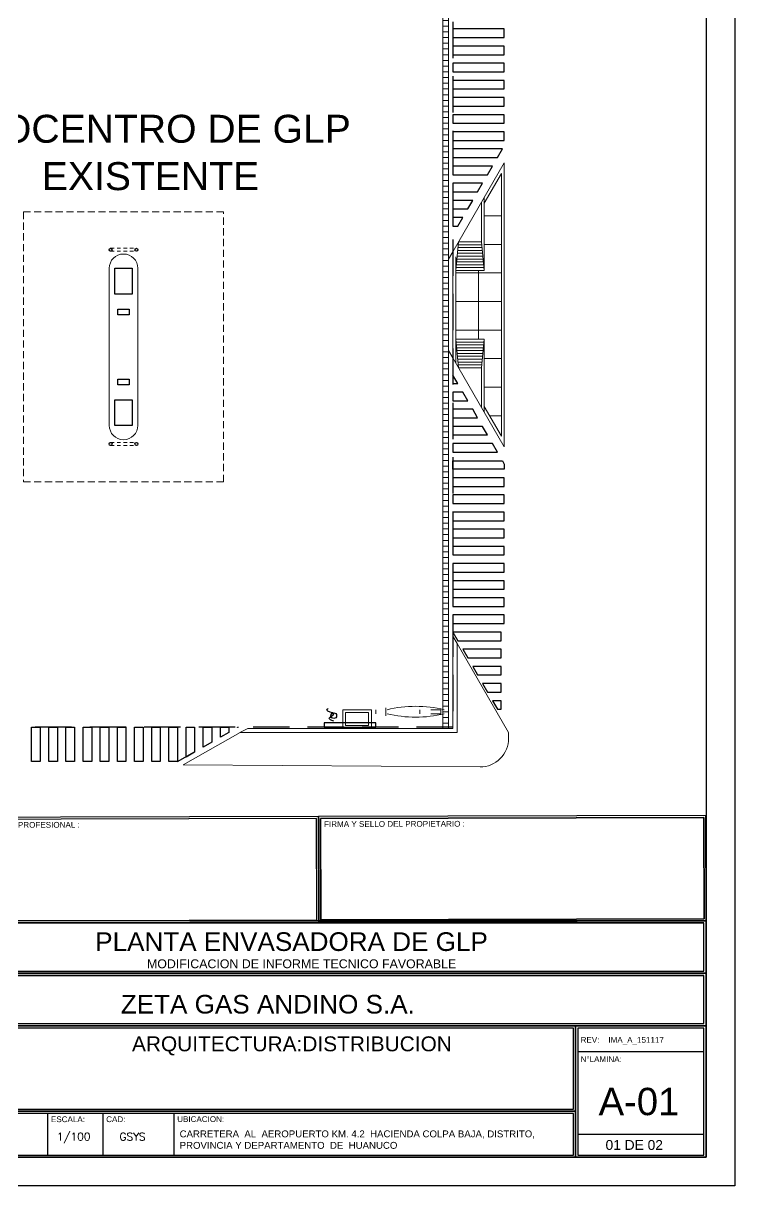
# Model space of a CAD drawing. Header units: metres. Extents: x 2026 to 2182, y 1015 to 1085.
# Drawn here: x 2156.64 to 2181.53, y 1014.98 to 1055.68 of the extents above; entities that cross this region are included whole.
import ezdxf

# ---------------------------------------------------------------- set-up
doc = ezdxf.new("R2010")
doc.units = ezdxf.units.M
doc.linetypes.add('DASHED2', pattern=[0.375, 0.25, -0.125])
doc.linetypes.add('HIDDEN', pattern=[9.525, 6.35, -3.175])
for name, color, linetype, lineweight in [('005', 8, 'Continuous', 0), ('02', 2, 'Continuous', 0), ('PROYECCIONES', 4, 'DASHED2', 5)]:
    doc.layers.add(name, color=color, linetype=linetype, lineweight=lineweight)
for name, color, linetype in [('015', 40, 'Continuous'), ('03', 3, 'Continuous'), ('05', 5, 'Continuous'), ('COLUMNAS', 6, 'Continuous'), ('COTAS', 1, 'Continuous')]:
    doc.layers.add(name, color=color, linetype=linetype)
doc.styles.add('MAT', font='ROMANS')
doc.styles.add('SWISSE', font='swisse.ttf')

msp = doc.modelspace()

# ---------------------------------------------------------------- hatches: boundary and pattern name
at = {"layer": '005'}
h = msp.add_hatch(dxfattribs=at)
h.set_pattern_fill('_USER', color=256, scale=0.2, angle=180, pattern_type=0)
h.set_pattern_definition([(180, (1756.46888, -459.62548), (-2e-17, -0.2), [])])
h.paths.add_polyline_path([(2171.318, 1030.995), (2171.518, 1030.995), (2171.518, 1065.05), (2171.318, 1065.05)])

# ---------------------------------------------------------------- linework, layer by layer
at = {"linetype": 'HIDDEN', "ltscale": 0.2}
for p, q in [((2171.668, 1065.25), (2171.668, 1031.04)), ((2171.668, 1031.04), (2147.868, 1031.04))]:
    msp.add_line(p, q, dxfattribs=at)
msp.add_line((2162.035, 1029.84), (2162.635, 1030.178))
at = {"color": 3}
msp.add_line((2166.971, 1027.908), (2166.98, 1024.223), dxfattribs=at)
at = {"color": 1}
for p, q in [((2176.036, 1019.679), (2180.452, 1019.679)), ((2157.495, 1017.517), (2157.495, 1016.06)), ((2159.427, 1017.517), (2159.427, 1016.06)), ((2161.915, 1016.06), (2161.915, 1017.517)), ((2176.036, 1016.786), (2180.452, 1016.786))]:
    msp.add_line(p, q, dxfattribs=at)
for points in [[(2067.325, 1085.467), (2181.527, 1085.467), (2181.527, 1014.984), (2067.325, 1014.984)], [(2180.449, 1027.874), (2167.04, 1027.839), (2167.049, 1024.293), (2180.458, 1024.327)], [(2166.902, 1027.839), (2153.493, 1027.805), (2153.502, 1024.258), (2166.911, 1024.292)], [(2180.452, 1024.182), (2153.578, 1024.182), (2153.578, 1022.496), (2180.452, 1022.496)], [(2180.452, 1022.344), (2153.578, 1022.344), (2153.578, 1020.658), (2180.452, 1020.658)], [(2175.885, 1020.506), (2153.578, 1020.506), (2153.578, 1017.668), (2175.885, 1017.668)], [(2180.452, 1020.506), (2176.036, 1020.506), (2176.036, 1016.06), (2180.452, 1016.06)], [(2175.961, 1017.592), (2153.502, 1017.592), (2153.502, 1015.984), (2175.961, 1015.984)], [(2175.885, 1017.517), (2153.578, 1017.517), (2153.578, 1016.06), (2175.885, 1016.06)]]:
    msp.add_lwpolyline(points, close=True, dxfattribs=at)
at = {"color": 5}
msp.add_lwpolyline([(2068.325, 1084.467), (2180.527, 1084.467), (2180.527, 1015.984), (2068.325, 1015.984)], close=True, dxfattribs=at)
at = {"color": 3}
for points in [[(2180.527, 1024.258), (2153.502, 1024.258), (2153.502, 1022.42), (2180.527, 1022.42)], [(2180.527, 1022.42), (2153.502, 1022.42), (2153.502, 1020.582), (2180.527, 1020.582)], [(2175.961, 1020.582), (2153.502, 1020.582), (2153.502, 1017.592), (2175.961, 1017.592)], [(2180.527, 1020.582), (2175.961, 1020.582), (2175.961, 1015.984), (2180.527, 1015.984)]]:
    msp.add_lwpolyline(points, close=True, dxfattribs=at)
at = {"color": 1}
for points in [[(2153.578, 1024.182), (2180.452, 1024.182), (2180.452, 1024.182)], [(2153.578, 1022.344), (2180.452, 1022.344), (2180.452, 1022.344)]]:
    msp.add_lwpolyline(points, dxfattribs=at)
at = {"layer": '005'}
for p, q in [((2172.768, 1047.022), (2172.768, 1049.581)), ((2172.668, 1048.022), (2172.668, 1049.408)), ((2172.768, 1048.936), (2173.368, 1048.936)), ((2171.868, 1048.022), (2171.768, 1047.022)), ((2171.848, 1047.822), (2172.688, 1047.822)), ((2171.858, 1047.922), (2172.678, 1047.922)), ((2172.668, 1048.022), (2171.868, 1048.022)), ((2172.668, 1048.022), (2172.768, 1047.022)), ((2172.768, 1047.936), (2173.368, 1047.936)), ((2171.808, 1047.422), (2172.728, 1047.422)), ((2171.818, 1047.522), (2172.718, 1047.522)), ((2171.828, 1047.622), (2172.708, 1047.622)), ((2171.838, 1047.722), (2172.698, 1047.722)), ((2171.768, 1047.022), (2172.768, 1047.022)), ((2171.778, 1047.122), (2172.758, 1047.122)), ((2171.788, 1047.222), (2172.748, 1047.222)), ((2171.798, 1047.322), (2172.738, 1047.322)), ((2171.768, 1046.936), (2173.368, 1046.936)), ((2171.768, 1045.936), (2173.368, 1045.936)), ((2171.768, 1044.936), (2173.368, 1044.936)), ((2171.768, 1044.617), (2172.768, 1044.617)), ((2171.868, 1043.617), (2171.768, 1044.617)), ((2172.668, 1043.617), (2172.768, 1044.617)), ((2172.768, 1044.617), (2172.768, 1042.058)), ((2171.778, 1044.517), (2172.758, 1044.517)), ((2171.788, 1044.417), (2172.748, 1044.417)), ((2171.798, 1044.317), (2172.738, 1044.317)), ((2171.808, 1044.217), (2172.728, 1044.217)), ((2171.818, 1044.117), (2172.718, 1044.117)), ((2171.828, 1044.017), (2172.708, 1044.017)), ((2171.838, 1043.917), (2172.698, 1043.917)), ((2171.848, 1043.817), (2172.688, 1043.817)), ((2172.768, 1043.936), (2173.368, 1043.936)), ((2171.858, 1043.717), (2172.678, 1043.717)), ((2172.668, 1043.617), (2171.868, 1043.617)), ((2172.668, 1043.617), (2172.668, 1042.231)), ((2172.768, 1042.936), (2173.368, 1042.936)), ((2172.954, 1041.936), (2173.368, 1041.936))]:
    msp.add_line(p, q, dxfattribs=at)
msp.add_lwpolyline([(2171.318, 1065.05), (2171.318, 1030.995), (2171.518, 1030.995), (2171.518, 1065.05)], close=True, dxfattribs=at)
for points in [[(2172.768, 1049.381), (2173.368, 1050.42), (2173.368, 1041.219), (2172.768, 1042.258)], [(2171.768, 1043.79), (2171.768, 1047.496)], [(2172.568, 1047.022), (2172.568, 1044.617)]]:
    msp.add_lwpolyline(points, dxfattribs=at)
at = {"layer": '015'}
for p, q in [((2156.935, 1029.84), (2156.935, 1031.04)), ((2156.935, 1031.04), (2157.235, 1031.04)), ((2157.235, 1031.04), (2157.235, 1029.84)), ((2157.535, 1029.84), (2157.535, 1031.04)), ((2157.535, 1031.04), (2157.835, 1031.04)), ((2157.835, 1031.04), (2157.835, 1029.84)), ((2158.135, 1029.84), (2158.135, 1031.04)), ((2158.135, 1031.04), (2158.435, 1031.04)), ((2158.435, 1031.04), (2158.435, 1029.84)), ((2158.735, 1029.84), (2158.735, 1031.04)), ((2158.735, 1031.04), (2159.035, 1031.04)), ((2159.035, 1031.04), (2159.035, 1029.84)), ((2159.335, 1029.84), (2159.335, 1031.04)), ((2159.335, 1031.04), (2159.635, 1031.04)), ((2159.635, 1031.04), (2159.635, 1029.84)), ((2159.935, 1029.84), (2159.935, 1031.04)), ((2159.935, 1031.04), (2160.235, 1031.04)), ((2160.235, 1031.04), (2160.235, 1029.84)), ((2160.535, 1029.84), (2160.535, 1031.04)), ((2160.535, 1031.04), (2160.835, 1031.04)), ((2160.835, 1031.04), (2160.835, 1029.84)), ((2161.135, 1029.84), (2161.135, 1031.04)), ((2161.135, 1031.04), (2161.435, 1031.04)), ((2161.435, 1031.04), (2161.435, 1029.84)), ((2161.735, 1029.84), (2161.735, 1031.04)), ((2161.735, 1031.04), (2162.035, 1031.04)), ((2162.035, 1031.04), (2162.035, 1029.84)), ((2162.335, 1029.991), (2162.335, 1031.04)), ((2162.335, 1031.04), (2162.635, 1031.04)), ((2162.635, 1031.04), (2162.635, 1030.163)), ((2162.935, 1030.336), (2162.935, 1031.04)), ((2162.935, 1031.04), (2163.235, 1031.04)), ((2163.235, 1031.04), (2163.235, 1030.509)), ((2163.535, 1030.682), (2163.535, 1031.04)), ((2163.535, 1031.04), (2163.835, 1031.04)), ((2163.835, 1030.854), (2163.535, 1030.682)), ((2163.835, 1031.04), (2163.835, 1030.854)), ((2164.135, 1031.027), (2164.135, 1031.04)), ((2164.135, 1031.04), (2164.158, 1031.04)), ((2164.158, 1031.04), (2164.135, 1031.027)), ((2164.158, 1031.04), (2164.158, 1031.04)), ((2163.235, 1030.509), (2162.935, 1030.336)), ((2162.635, 1030.163), (2162.335, 1029.991)), ((2157.235, 1029.84), (2156.935, 1029.84)), ((2157.835, 1029.84), (2157.535, 1029.84)), ((2158.435, 1029.84), (2158.135, 1029.84)), ((2159.035, 1029.84), (2158.735, 1029.84)), ((2159.635, 1029.84), (2159.335, 1029.84)), ((2160.235, 1029.84), (2159.935, 1029.84)), ((2160.835, 1029.84), (2160.535, 1029.84)), ((2161.435, 1029.84), (2161.135, 1029.84)), ((2162.035, 1029.84), (2161.735, 1029.84))]:
    msp.add_line(p, q, dxfattribs=at)
for points in [[(2171.668, 1055.475), (2171.668, 1055.175), (2173.468, 1055.175), (2173.468, 1055.475)], [(2171.668, 1054.875), (2171.668, 1054.575), (2173.468, 1054.575), (2173.468, 1054.875)], [(2171.668, 1054.275), (2171.668, 1053.975), (2173.468, 1053.975), (2173.468, 1054.275)], [(2171.668, 1053.675), (2171.668, 1053.375), (2173.468, 1053.375), (2173.468, 1053.675)], [(2171.668, 1053.075), (2171.668, 1052.775), (2173.468, 1052.775), (2173.468, 1053.075)], [(2171.668, 1052.475), (2171.668, 1052.175), (2173.468, 1052.175), (2173.468, 1052.475)], [(2171.668, 1051.875), (2171.668, 1051.575), (2173.468, 1051.575), (2173.468, 1051.875)], [(2171.668, 1051.275), (2171.668, 1050.975), (2173.227, 1050.975), (2173.4, 1051.275)], [(2171.668, 1050.675), (2171.668, 1050.375), (2172.881, 1050.375), (2173.054, 1050.675)], [(2171.668, 1050.075), (2171.668, 1049.775), (2172.534, 1049.775), (2172.708, 1050.075)], [(2171.668, 1049.475), (2171.668, 1049.175), (2172.188, 1049.175), (2172.361, 1049.475)], [(2171.668, 1048.875), (2171.668, 1048.575), (2171.842, 1048.575), (2172.015, 1048.875)], [(2171.668, 1043.363), (2171.668, 1043.063), (2171.842, 1043.063), (2171.668, 1043.363)], [(2171.668, 1042.763), (2171.668, 1042.463), (2172.187, 1042.463), (2172.015, 1042.763)], [(2171.668, 1042.163), (2171.668, 1041.863), (2172.534, 1041.863), (2172.361, 1042.163)], [(2171.668, 1041.563), (2171.668, 1041.263), (2172.881, 1041.263), (2172.708, 1041.563)], [(2171.668, 1040.963), (2171.668, 1040.663), (2173.227, 1040.663), (2173.054, 1040.963)], [(2171.668, 1039.763), (2171.668, 1039.463), (2173.468, 1039.463), (2173.468, 1039.763)], [(2171.668, 1039.163), (2171.668, 1038.863), (2173.468, 1038.863), (2173.468, 1039.163)], [(2171.668, 1038.563), (2171.668, 1038.263), (2173.468, 1038.263), (2173.468, 1038.563)], [(2171.668, 1037.963), (2171.668, 1037.663), (2173.468, 1037.663), (2173.468, 1037.963)], [(2171.668, 1037.363), (2171.668, 1037.063), (2173.468, 1037.063), (2173.468, 1037.363)], [(2171.668, 1036.763), (2171.668, 1036.463), (2173.468, 1036.463), (2173.468, 1036.763)], [(2171.668, 1036.163), (2171.668, 1035.863), (2173.468, 1035.863), (2173.468, 1036.163)], [(2171.668, 1035.563), (2171.668, 1035.263), (2173.468, 1035.263), (2173.468, 1035.563)], [(2171.668, 1034.963), (2171.668, 1034.663), (2173.468, 1034.663), (2173.468, 1034.963)], [(2171.668, 1034.363), (2171.842, 1034.063), (2173.353, 1034.063), (2173.353, 1034.363)], [(2172.015, 1033.763), (2172.188, 1033.463), (2173.353, 1033.463), (2173.353, 1033.763)], [(2172.361, 1033.163), (2172.534, 1032.863), (2173.353, 1032.863), (2173.353, 1033.163)], [(2172.708, 1032.563), (2172.881, 1032.263), (2173.353, 1032.263), (2173.353, 1032.563)], [(2173.054, 1031.963), (2173.227, 1031.663), (2173.353, 1031.663), (2173.353, 1031.963)]]:
    msp.add_lwpolyline(points, close=True, dxfattribs=at)
msp.add_lwpolyline([(2171.668, 1040.363), (2173.4, 1040.363), (2173.468, 1040.245), (2173.468, 1040.063), (2171.668, 1040.063), (2171.668, 1040.363)], dxfattribs=at)
msp.add_circle((2167.503, 1031.438), 0.1, dxfattribs=at)
msp.add_spline([(2167.503, 1031.243), (2167.346, 1031.355), (2167.503, 1031.499), (2167.263, 1031.636), (2167.303, 1031.687)], degree=3, dxfattribs=at)
at = {"layer": '02'}
for p, q in [((2159.648, 1047.098), (2159.648, 1041.598)), ((2160.648, 1041.598), (2160.648, 1047.098)), ((2167.818, 1031.648), (2167.818, 1030.995)), ((2168.818, 1031.648), (2167.818, 1031.648)), ((2167.918, 1031.548), (2167.918, 1031.095)), ((2168.718, 1031.548), (2167.918, 1031.548)), ((2168.718, 1031.095), (2168.718, 1031.548)), ((2168.818, 1030.995), (2168.818, 1031.648)), ((2168.978, 1031.506), (2168.978, 1031.646)), ((2169.328, 1031.436), (2169.328, 1031.716)), ((2170.513, 1031.506), (2170.513, 1031.646)), ((2170.903, 1031.646), (2171.253, 1031.646)), ((2171.253, 1031.646), (2171.253, 1031.506)), ((2170.903, 1031.506), (2171.253, 1031.506)), ((2167.818, 1030.995), (2168.818, 1030.995)), ((2167.918, 1031.095), (2168.718, 1031.095))]:
    msp.add_line(p, q, dxfattribs=at)
for points in [[(2173.468, 1050.793), (2173.468, 1040.845), (2171.668, 1043.963), (2171.668, 1047.675)], [(2171.668, 1047.675), (2171.668, 1043.963), (2171.518, 1044.223), (2171.518, 1047.416)]]:
    msp.add_lwpolyline(points, close=True, dxfattribs=at)
msp.add_lwpolyline([(2164.226, 1030.845), (2162.229, 1029.72), (2172.618, 1029.645, 0.414214), (2173.618, 1030.645), (2173.618, 1030.845), (2171.818, 1033.963), (2171.818, 1030.845), (2164.226, 1030.845)], format="xyb", dxfattribs=at)
msp.add_lwpolyline([(2164.493, 1030.995), (2164.222, 1030.845), (2171.818, 1030.845), (2171.818, 1033.963), (2171.668, 1034.223), (2171.668, 1030.995), (2164.493, 1030.995)], dxfattribs=at)
for centre, radius, start, end in [((2160.148, 1047.098), 0.5, 0, 180), ((2160.148, 1041.598), 0.5, 180, 0), ((2170.368, 1027.556), 4.21, 76.2608, 103.7392), ((2170.368, 1035.596), 4.21, 256.2608, 283.7392)]:
    msp.add_arc(centre, radius, start, end, dxfattribs=at)
at = {"layer": '03'}
for p, q in [((2159.848, 1046.198), (2159.848, 1047.098)), ((2159.848, 1047.098), (2160.448, 1047.098)), ((2160.448, 1047.098), (2160.448, 1046.198)), ((2160.448, 1046.198), (2159.848, 1046.198)), ((2159.848, 1041.598), (2159.848, 1042.498)), ((2159.848, 1042.498), (2160.448, 1042.498)), ((2160.448, 1042.498), (2160.448, 1041.598)), ((2160.448, 1041.598), (2159.848, 1041.598)), ((2167.168, 1031.19), (2167.168, 1031.04)), ((2168.968, 1031.19), (2167.168, 1031.19)), ((2168.968, 1031.04), (2168.968, 1031.19)), ((2167.168, 1031.04), (2168.968, 1031.04))]:
    msp.add_line(p, q, dxfattribs=at)
for centre in [(2159.698, 1047.748), (2160.598, 1047.748), (2159.698, 1040.948), (2160.598, 1040.948)]:
    msp.add_circle(centre, 0.05, dxfattribs=at)
at = {"layer": '05'}
for points in [[(2153.433, 1024.189), (2180.527, 1024.258), (2180.518, 1027.943), (2153.423, 1027.874)], [(2166.971, 1027.908), (2153.423, 1027.874), (2153.433, 1024.189), (2166.98, 1024.223)]]:
    msp.add_lwpolyline(points, close=True, dxfattribs=at)
at = {"layer": 'COLUMNAS'}
for p, q in [((2159.948, 1045.473), (2159.948, 1045.673)), ((2159.948, 1045.673), (2160.348, 1045.673)), ((2160.348, 1045.473), (2159.948, 1045.473)), ((2160.348, 1045.673), (2160.348, 1045.473)), ((2159.948, 1043.023), (2159.948, 1043.223)), ((2159.948, 1043.223), (2160.348, 1043.223)), ((2160.348, 1043.023), (2159.948, 1043.023)), ((2160.348, 1043.223), (2160.348, 1043.023))]:
    msp.add_line(p, q, dxfattribs=at)
at = {"layer": 'COTAS'}
msp.add_lwpolyline([(2167.04, 1027.839), (2180.449, 1027.874), (2180.458, 1024.327), (2167.049, 1024.293)], close=True, dxfattribs=at)
at = {"layer": 'PROYECCIONES'}
for p, q in [((2163.648, 1049.073), (2156.648, 1049.073)), ((2156.648, 1049.073), (2156.648, 1039.624)), ((2163.648, 1039.624), (2163.648, 1049.073)), ((2156.648, 1039.624), (2163.648, 1039.624))]:
    msp.add_line(p, q, dxfattribs=at)
at = {"layer": 'PROYECCIONES', "ltscale": 0.5}
for p, q in [((2159.698, 1047.798), (2160.598, 1047.798)), ((2159.698, 1047.698), (2160.598, 1047.698)), ((2159.698, 1040.998), (2160.598, 1040.998)), ((2159.698, 1040.898), (2160.598, 1040.898))]:
    msp.add_line(p, q, dxfattribs=at)

# ---------------------------------------------------------------- texts
at = {"color": 3, "style": 'SWISSE'}
for s, height, p in [('GASOCENTRO DE GLP', 0.97935, (2152.973, 1051.492)), ('EXISTENTE', 0.9794, (2157.291, 1049.834))]:
    msp.add_text(s, height=height, dxfattribs=at).set_placement(p)
at = {"color": 2, "style": 'SWISSE'}
for s, p in [('FIRMA Y SELLO DEL PROFESIONAL :', (2153.615, 1027.507)), ('FIRMA Y SELLO DEL PROPIETARIO :', (2167.163, 1027.542))]:
    msp.add_text(s, height=0.20211, rotation=0.1467, dxfattribs=at).set_placement(p)
for s, p in [('REV:    IMA_A_151117', (2176.138, 1019.988)), ('N%%DLAMINA:', (2176.135, 1019.315)), ('ESCALA:', (2157.61, 1017.211)), ('CAD:', (2159.542, 1017.211)), ('UBICACION:', (2162.026, 1017.215))]:
    msp.add_text(s, height=0.2016, dxfattribs=at).set_placement(p)
at = {"color": 3, "char_height": 0.6529, "width": 27.5689, "attachment_point": 1, "style": 'SWISSE'}
for s, insert in [('PLANTA ENVASADORA DE GLP', (2159.158, 1023.856)), ('ZETA GAS ANDINO S.A.', (2160.052, 1021.665))]:
    msp.add_mtext(s, dxfattribs=dict(at, insert=insert))
at = {"color": 2, "attachment_point": 1}
for s, insert, char_height, width, style in [('MODIFICACION DE INFORME TECNICO FAVORABLE', (2160.969, 1022.909), 0.30976, 61.88054, 'SWISSE'), (' ARQUITECTURA:DISTRIBUCION ', (2160.242, 1020.213), 0.52232, 12.07583, 'SWISSE'), ('1/100', (2157.813, 1016.839), 0.2688, 2.69752, 'MAT'), ('{\\fArial|b0|i0|c0|p34;\\H0.66667x;CARRETERA  AL  AEROPUERTO KM. 4.2  HACIENDA COLPA BAJA, DISTRITO, PROVINCIA Y DEPARTAMENTO  DE  HUANUCO }', (2162.111, 1016.921), 0.361675, 13.43585, 'MAT'), ('GSYS', (2160.01, 1016.838), 0.2688, 2.69752, 'MAT'), ('01 DE 02', (2177.009, 1016.584), 0.3447, 2.80753, 'SWISSE')]:
    msp.add_mtext(s, dxfattribs=dict(at, insert=insert, char_height=char_height, width=width, style=style))
at = {"color": 4, "insert": (2176.766, 1018.412), "char_height": 0.9572, "width": 4.61436, "attachment_point": 1, "style": 'SWISSE'}
msp.add_mtext('A-01', dxfattribs=at)

doc.saveas('drawing.dxf')
